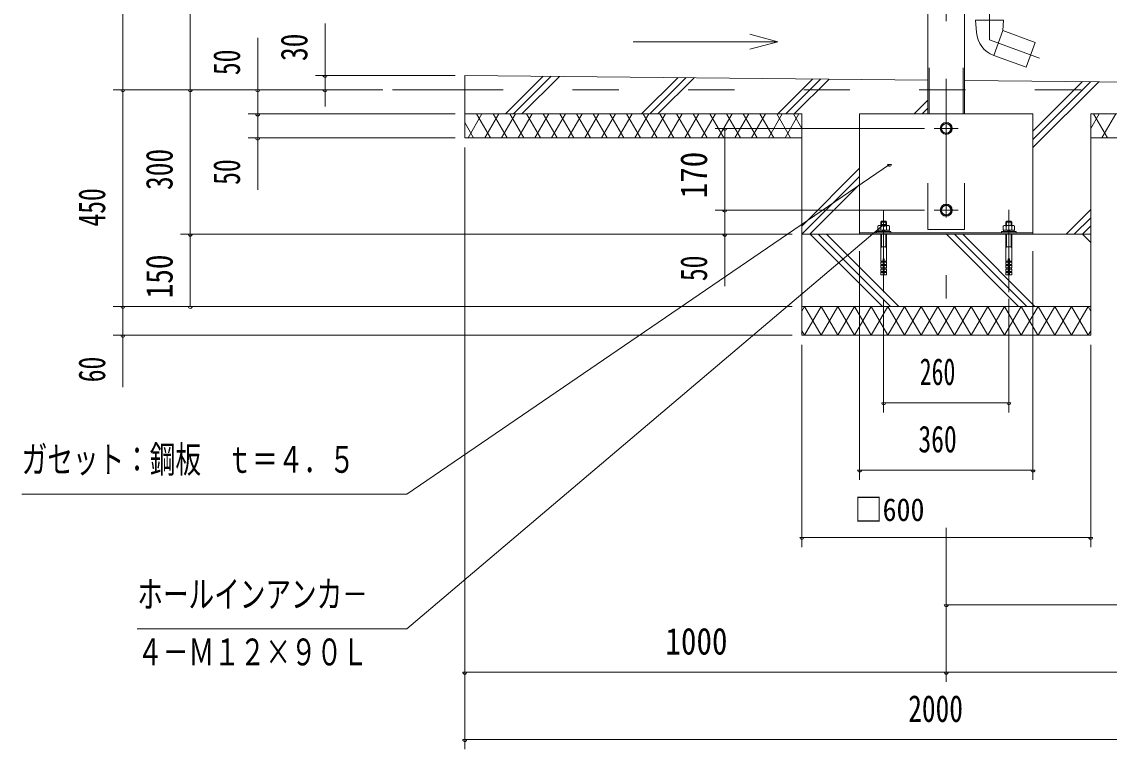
# Model space of a CAD drawing. Units: millimetres, scale not verified, with parts at other scales. Extents: x -23448 to 23452, y -10500 to 10500.
# Drawn here: x 11690 to 17337, y -2830 to 949 of the extents above; entities that cross this region are included whole.
import ezdxf
from ezdxf.enums import TextEntityAlignment as Align

# ---------------------------------------------------------------- set-up
doc = ezdxf.new("R2010")
doc.units = ezdxf.units.MM
doc.header["$LTSCALE"] = 60
doc.linetypes.add('USER2', pattern=[10, 4, -6])
doc.linetypes.add('USER3', pattern=[24, 12, -5, 2, -5])
for name, color, linetype, lineweight in [('0-6_2-0BOLD', 7, 'Continuous', 18), ('0-7_2-1HIDDEN', 3, 'USER2', 18), ('0-8_2-2CENTER', 3, 'USER3', 18), ('0-9_2-4THIN', 4, 'Continuous', 18), ('0-A_2-5DIM', 3, 'Continuous', 18), ('0-B_2-6HATCH', 2, 'Continuous', 18)]:
    doc.layers.add(name, color=color, linetype=linetype, lineweight=lineweight)
doc.styles.add('ＭＳ ゴシック', font='')
doc.styles.get('ＭＳ ゴシック').set_extended_font_data('MS Gothic')

msp = doc.modelspace()

# ---------------------------------------------------------------- linework, layer by layer
at = {"layer": '0-6_2-0BOLD'}
for p, q in [((16395.08, 469.93), (16395.08, 1140.9)), ((16585.84, 1140.9), (16585.84, 469.93)), ((13990.46, 669.93), (13990.46, 344.93)), ((16395.09, 645.88), (13990.47, 669.93)), ((16585.84, 643.98), (18687.08, 622.96)), ((13990.46, 594.93), (13615.45, 594.93)), ((16040.46, -155.07), (16040.46, 469.93)), ((13990.47, 344.93), (15740.46, 344.93)), ((18490.46, 344.93), (17240.46, 344.93)), ((16150.74, -133.56), (16150.74, -112.28)), ((16180.19, -112.28), (16180.19, -133.57)), ((16180.46, -91.57), (16180.46, -109.57)), ((16800.74, -133.56), (16800.74, -112.28)), ((16830.19, -112.28), (16830.19, -133.57)), ((17240.46, -155.07), (15740.46, -155.07)), ((16940.46, -147.07), (16040.46, -147.07)), ((16137.27, -141.07), (16137.27, -133.57)), ((16150.46, -294.06), (16150.46, -155.07)), ((16157.96, -133.56), (16165.46, -141.07)), ((16165.46, -133.57), (16172.96, -141.06)), ((16193.67, -133.57), (16193.66, -141.07)), ((16202.96, -147.07), (16202.96, -141.07)), ((16787.27, -141.07), (16787.26, -133.57)), ((16807.97, -133.56), (16815.46, -141.07)), ((16815.46, -133.57), (16822.96, -141.06)), ((16843.67, -133.57), (16843.66, -141.07)), ((16852.97, -141.07), (16852.97, -147.07)), ((16180.46, -220.97), (16150.46, -220.97)), ((16800.46, -220.97), (16830.46, -220.97)), ((16150.46, -294.06), (16162.46, -294.06)), ((16162.46, -300.06), (16150.46, -300.06)), ((16150.46, -330.06), (16150.46, -318.06)), ((16150.46, -330.06), (16162.46, -330.06)), ((16162.46, -336.06), (16150.46, -336.06)), ((16180.46, -318.06), (16177.46, -312.06)), ((16803.46, -294.06), (16800.46, -300.06)), ((16812.46, -312.06), (16800.46, -312.06)), ((16800.46, -318.06), (16812.46, -318.06)), ((16800.46, -330.06), (16812.46, -330.06)), ((16812.46, -336.06), (16800.46, -336.06)), ((16830.46, -300.06), (16827.46, -294.06)), ((16830.46, -318.06), (16827.46, -312.06)), ((16827.46, -330.06), (16830.46, -336.06)), ((16150.46, -354.06), (16153.46, -348.06)), ((16177.46, -348.06), (16180.46, -354.06)), ((16812.46, -348.06), (16800.46, -348.06)), ((16800.46, -354.06), (16812.46, -354.06)), ((16830.46, -354.06), (16827.46, -348.06)), ((15740.46, -530.07), (17240.46, -530.07))]:
    msp.add_line(p, q, dxfattribs=at)
for points in [[(16737.19, 773.29), (16784.22, 902.49), (16787.97, 957.49), (16642.96, 957.49), (16647.36, 893.01)], [(16784.22, 902.49), (16951.58, 841.58), (16904.56, 712.37), (16737.51, 773.17)], [(18490.46, -530.07), (18490.46, 469.93), (17240.46, 469.93), (17240.46, -680.07), (15740.46, -680.07), (15740.46, 469.93), (13990.47, 469.93)], [(16040.46, 469.93), (16940.46, 469.93), (16940.46, -155.07)], [(16150.47, -109.57), (16150.46, -91.57), (16154.96, -87.07), (16175.96, -87.07), (16180.46, -91.57), (16150.46, -91.57)], [(16830.46, -91.57), (16825.96, -87.07), (16804.96, -87.07), (16800.46, -91.57)], [(16800.47, -109.57), (16800.46, -91.57), (16830.46, -91.57), (16830.46, -109.57)], [(16202.96, -141.07), (16127.96, -141.06), (16127.96, -147.07)], [(16180.46, -155.07), (16180.46, -294.06), (16168.46, -294.06)], [(16852.97, -141.07), (16777.96, -141.06), (16777.96, -147.07)], [(16812.46, -294.06), (16800.46, -294.06), (16800.46, -155.07)], [(16830.46, -155.07), (16830.46, -294.06), (16818.46, -294.06)], [(16168.46, -354.06), (16180.46, -354.06), (16180.46, -366.07), (16168.46, -366.07), (16168.46, -282.06), (16162.46, -282.06), (16162.46, -366.07), (16150.46, -366.07), (16150.46, -354.06), (16162.46, -354.06)], [(16830.46, -366.07), (16818.46, -366.07), (16818.46, -282.06), (16812.46, -282.06), (16812.46, -366.07), (16800.46, -366.07), (16800.46, -354.06), (16803.46, -348.06)], [(16162.46, -312.06), (16150.46, -312.06), (16150.46, -300.06), (16153.46, -294.06)], [(16153.46, -312.06), (16150.46, -318.06), (16162.46, -318.06)], [(16162.46, -348.06), (16150.46, -348.06), (16150.46, -336.06), (16153.46, -330.06)], [(16168.46, -300.06), (16180.46, -300.06), (16177.46, -294.06)], [(16180.46, -300.06), (16180.46, -312.06), (16168.46, -312.06)], [(16168.46, -318.06), (16180.46, -318.06), (16180.46, -330.06), (16168.46, -330.06)], [(16168.46, -336.06), (16180.46, -336.06), (16177.46, -330.06)], [(16180.46, -336.06), (16180.46, -348.06), (16168.46, -348.06)], [(16800.46, -312.06), (16800.46, -300.06), (16812.46, -300.06)], [(16800.46, -330.06), (16800.46, -318.06), (16803.46, -312.06)], [(16800.46, -348.06), (16800.46, -336.06), (16803.46, -330.06)], [(16818.46, -300.06), (16830.46, -300.06), (16830.46, -312.06), (16818.46, -312.06)], [(16818.46, -318.06), (16830.46, -318.06), (16830.46, -330.06), (16818.46, -330.06)], [(16818.46, -336.06), (16830.46, -336.06), (16830.46, -348.06), (16818.46, -348.06)], [(16818.46, -354.06), (16830.46, -354.06), (16830.46, -366.07)]]:
    msp.add_lwpolyline(points, dxfattribs=at)
for points in [[(16515.46, 409.36), (16515.46, 380.49), (16490.47, 366.06), (16465.46, 380.5), (16465.46, 409.36), (16490.46, 423.8)], [(16515.46, -44.51), (16490.47, -58.94), (16465.46, -44.51), (16465.46, -15.64), (16490.46, -1.2), (16515.46, -15.64)], [(16194.91, -133.57), (16136.02, -133.57), (16136.02, -112.28), (16140.72, -109.57), (16190.21, -109.57), (16194.91, -112.28)], [(16844.91, -133.57), (16786.01, -133.57), (16786.01, -112.28), (16790.71, -109.57), (16840.21, -109.57), (16844.91, -112.28)]]:
    msp.add_lwpolyline(points, close=True, dxfattribs=at)
for centre, radius in [((16490.46, 394.93), 31.25), ((16490.46, 394.93), 24.5), ((16490.46, -30.07), 31.25), ((16490.46, -30.07), 24.5)]:
    msp.add_circle(centre, radius, dxfattribs=at)
for centre, radius, start, end in [((16784.54, 902.38), 137.5, 183.90576, 250), ((16143.38, -120.92), 11.35, 49.57169, 90), ((16165.46, -150.9), 41.34, 69.1357, 110.8643), ((16187.55, -120.92), 11.35, 90, 130.43115), ((16793.38, -120.92), 11.35, 49.57169, 90), ((16815.46, -150.9), 41.34, 69.1357, 110.8643), ((16837.55, -120.92), 11.35, 90, 130.43115)]:
    msp.add_arc(centre, radius, start, end, dxfattribs=at)
at = {"layer": '0-7_2-1HIDDEN'}
for p, q in [((16402.08, 469.93), (16402.08, 1140.9)), ((16578.83, 469.93), (16578.83, 1140.9)), ((18990.46, 594.93), (13990.47, 594.93)), ((16585.84, -130.07), (16585.84, 469.93))]:
    msp.add_line(p, q, dxfattribs=at)
msp.add_lwpolyline([(16585.84, -130.07), (16395.09, -130.07), (16395.09, 469.93)], dxfattribs=at)
at = {"layer": '0-8_2-2CENTER'}
for p, q in [((16490.46, 4971.62), (16490.46, -718.2)), ((16974.83, 759.95), (16715.46, 854.36)), ((16427.96, 394.93), (16552.96, 394.93)), ((16165.46, -455.32), (16165.46, -27.89)), ((16427.96, -30.07), (16552.96, -30.07)), ((16815.46, -455.32), (16815.46, -27.89))]:
    msp.add_line(p, q, dxfattribs=at)
msp.add_lwpolyline([(16715.46, 854.36), (16715.46, 3730.02), (19065.46, 4585.36), (19065.46, 4925.94)], dxfattribs=at)
at = {"layer": '0-9_2-4THIN'}
for p, q in [((16153.46, -109.57), (16153.46, -88.56)), ((16177.46, -88.56), (16177.46, -109.57)), ((16803.46, -109.57), (16803.46, -88.56)), ((16827.46, -88.56), (16827.46, -109.57))]:
    msp.add_line(p, q, dxfattribs=at)
for points in [[(16150.46, -226.17), (16153.47, -220.97), (16153.46, -155.07)], [(16177.46, -155.07), (16177.46, -220.97), (16180.46, -226.17)], [(16803.47, -155.07), (16803.47, -220.97), (16800.46, -226.17)], [(16830.46, -226.17), (16827.46, -220.97), (16827.46, -155.07)]]:
    msp.add_lwpolyline(points, dxfattribs=at)
at = {"layer": '0-A_2-5DIM'}
for p, q in [((12215.45, 5977.43), (12215.45, -950.06)), ((12565.45, -530.06), (12565.45, 5977.43)), ((13265.45, 507.96), (13265.45, 939.93)), ((12915.45, 864.93), (12915.45, 74.93)), ((15470.57, 883.75), (15615.46, 844.93)), ((13940.46, 669.93), (13215.45, 669.93)), ((13275.45, 669.93), (13255.45, 669.93)), ((13565.45, 594.93), (12165.45, 594.93)), ((12225.45, 594.93), (12205.45, 594.93)), ((12575.45, 594.93), (12555.45, 594.93)), ((12925.45, 594.93), (12905.45, 594.93)), ((13275.45, 594.93), (13255.45, 594.93)), ((12865.45, 469.93), (13940.46, 469.93)), ((12925.45, 469.93), (12905.45, 469.93)), ((12865.45, 344.93), (13940.46, 344.93)), ((12925.45, 344.93), (12905.45, 344.93)), ((16377.96, 394.93), (15290.46, 394.93)), ((15350.46, 394.93), (15330.46, 394.93)), ((15340.46, 394.93), (15340.46, -425.07)), ((13990.47, 294.93), (13990.47, -2830.07)), ((16205.6, 207.69), (16185.6, 207.69)), ((15290.46, -30.07), (16377.96, -30.07)), ((15350.46, -30.07), (15330.46, -30.07)), ((16176.95, -104.7), (16156.95, -104.7)), ((15690.46, -155.07), (12515.45, -155.07)), ((12575.45, -155.07), (12555.45, -155.07)), ((15350.46, -155.07), (15330.46, -155.07)), ((16040.46, -243.53), (16040.46, -1430.07)), ((16940.46, -1430.07), (16940.46, -243.53)), ((16165.46, -1080.07), (16165.46, -489.99)), ((16815.46, -489.99), (16815.46, -1080.07)), ((15690.46, -530.06), (12165.45, -530.06)), ((12225.45, -530.06), (12205.45, -530.06)), ((12575.45, -530.06), (12555.45, -530.06)), ((12165.45, -680.06), (15690.46, -680.06)), ((12225.45, -680.06), (12205.45, -680.06)), ((15740.46, -730.07), (15740.46, -1780.07)), ((17240.46, -1780.07), (17240.46, -730.06)), ((16175.46, -1030.07), (16155.46, -1030.07)), ((16815.46, -1030.07), (16165.46, -1030.07)), ((16825.46, -1030.07), (16805.46, -1030.07)), ((16050.46, -1380.07), (16030.46, -1380.07)), ((16040.46, -1380.07), (16940.46, -1380.07)), ((16950.46, -1380.07), (16930.46, -1380.07)), ((16490.46, -2480.07), (16490.46, -1680.07)), ((15750.46, -1730.07), (15730.46, -1730.07)), ((15740.46, -1730.07), (17240.46, -1730.07)), ((17250.46, -1730.07), (17230.46, -1730.07)), ((16500.46, -2080.07), (16480.46, -2080.07)), ((19382.96, -2080.07), (16490.46, -2080.07)), ((14000.46, -2430.07), (13980.46, -2430.07)), ((18990.46, -2430.07), (13990.47, -2430.07)), ((16500.46, -2430.07), (16480.46, -2430.07)), ((14000.46, -2780.07), (13980.46, -2780.07)), ((13990.47, -2780.07), (18990.46, -2780.07))]:
    msp.add_line(p, q, dxfattribs=at)
for points in [[(14865.46, 844.93), (15615.46, 844.93), (15470.57, 806.11)], [(11690.46, -1505.07), (13690.46, -1505.07), (16195.6, 207.69)], [(16166.95, -104.7), (13690.46, -2205.07), (12290.46, -2205.07)]]:
    msp.add_lwpolyline(points, dxfattribs=at)
for centre in [(13265.45, 669.93), (12215.45, 594.93), (12565.45, 594.93), (12915.45, 594.93), (13265.45, 594.93), (12915.45, 469.93), (12915.45, 344.93), (15340.46, 394.93), (16195.6, 207.69), (15340.46, -30.07), (16166.95, -104.7), (12565.45, -155.07), (15340.46, -155.07), (12215.45, -530.06), (12565.45, -530.06), (12215.45, -680.06), (16165.46, -1030.07), (16815.46, -1030.07), (16040.46, -1380.07), (16940.46, -1380.07), (15740.46, -1730.07), (17240.46, -1730.07), (16490.46, -2080.07), (13990.46, -2430.07), (16490.46, -2430.07), (13990.46, -2780.07)]:
    msp.add_arc(centre, 10, 180, 0, dxfattribs=at)
at = {"layer": '0-B_2-6HATCH'}
for p, q in [((14201.72, 469.93), (14397.65, 665.86)), ((14439.65, 665.44), (14244.14, 469.93)), ((14286.57, 469.93), (14481.66, 665.02)), ((14908.82, 469.93), (15097.75, 658.86)), ((15139.76, 658.44), (14951.25, 469.93)), ((14993.68, 469.93), (15181.76, 658.02)), ((15615.93, 469.93), (15797.85, 651.86)), ((15839.86, 651.44), (15658.36, 469.93)), ((15700.78, 469.93), (15881.87, 651.02)), ((17198.07, 637.85), (16940.46, 380.25)), ((16940.46, 337.82), (17240.07, 637.43)), ((17282.08, 637.01), (16940.46, 295.4)), ((16395.08, 541.98), (16323.04, 469.93)), ((13990.46, 464.8), (13993.42, 469.93)), ((14080.02, 469.93), (14007.85, 344.93)), ((14123.32, 344.93), (14051.16, 469.93)), ((14166.63, 469.93), (14094.46, 344.93)), ((14209.93, 344.93), (14137.76, 469.93)), ((14253.23, 469.93), (14181.06, 344.93)), ((14296.53, 344.93), (14224.36, 469.93)), ((14339.83, 469.93), (14267.66, 344.93)), ((14383.13, 344.93), (14310.96, 469.93)), ((14426.43, 469.93), (14354.27, 344.93)), ((14469.74, 344.93), (14397.57, 469.93)), ((14513.04, 469.93), (14440.87, 344.93)), ((14556.34, 344.93), (14484.17, 469.93)), ((14599.64, 469.93), (14527.47, 344.93)), ((14642.94, 344.93), (14570.77, 469.93)), ((14686.24, 469.93), (14614.07, 344.93)), ((14729.54, 344.93), (14657.38, 469.93)), ((14772.85, 469.93), (14700.68, 344.93)), ((14816.15, 344.93), (14743.98, 469.93)), ((14859.45, 469.93), (14787.28, 344.93)), ((14902.75, 344.93), (14830.58, 469.93)), ((14946.05, 469.93), (14873.88, 344.93)), ((14989.35, 344.93), (14917.18, 469.93)), ((15032.65, 469.93), (14960.48, 344.93)), ((15075.95, 344.93), (15003.79, 469.93)), ((15119.26, 469.93), (15047.08, 344.93)), ((15162.55, 344.93), (15090.39, 469.93)), ((15205.86, 469.93), (15133.69, 344.93)), ((15249.16, 344.93), (15176.99, 469.93)), ((15292.46, 469.93), (15220.29, 344.93)), ((15335.76, 344.93), (15263.59, 469.93)), ((15379.06, 469.93), (15306.9, 344.93)), ((15422.36, 344.93), (15350.19, 469.93)), ((15465.66, 469.93), (15393.5, 344.93)), ((15508.97, 344.93), (15436.8, 469.93)), ((15552.27, 469.93), (15480.1, 344.93)), ((15595.57, 344.93), (15523.4, 469.93)), ((15638.87, 469.93), (15566.7, 344.93)), ((15610, 469.93), (15682.17, 344.93)), ((15653.3, 344.93), (15725.47, 469.93)), ((15740.46, 393.97), (15696.61, 469.93)), ((16365.46, 469.93), (16395.08, 499.55)), ((17240.46, 393.97), (17284.32, 469.93)), ((17255.45, 469.93), (17327.62, 344.93)), ((17298.75, 344.93), (17370.92, 469.93)), ((14036.73, 344.93), (13990.46, 425.06)), ((15739.91, 344.93), (15740.46, 345.89)), ((17241.02, 344.93), (17240.46, 345.89)), ((16040.46, 187.36), (15740.46, -112.64)), ((15740.46, -155.07), (16040.46, 144.93)), ((16040.46, 102.5), (15782.89, -155.07)), ((17112.25, -155.07), (17240.46, -26.86)), ((17240.46, -69.29), (17154.68, -155.07)), ((17197.1, -155.07), (17240.46, -111.71)), ((15783.82, -155.07), (16158.82, -530.07)), ((16201.25, -530.07), (15826.25, -155.07)), ((15868.67, -155.07), (16243.68, -530.07)), ((16490.93, -155.07), (16865.93, -530.07)), ((16908.36, -530.07), (16533.36, -155.07)), ((16575.78, -155.07), (16950.78, -530.07)), ((17240.46, -197.5), (17198.04, -155.07)), ((15740.46, -656.03), (15754.34, -680.07))]:
    msp.add_line(p, q, dxfattribs=at)
for points in [[(15840.94, -680.07), (15754.34, -530.07), (15740.46, -554.11)], [(15754.34, -680.07), (15840.94, -530.07), (15927.55, -680.07), (16014.15, -530.07), (16100.75, -680.07), (16187.35, -530.07), (16273.96, -680.07), (16360.56, -530.07), (16447.16, -680.07), (16533.76, -530.07), (16620.36, -680.07), (16706.97, -530.07), (16793.57, -680.07)], [(16533.76, -680.07), (16447.16, -530.07), (16360.56, -680.07), (16273.96, -530.07), (16187.35, -680.07), (16100.75, -530.07), (16014.15, -680.07), (15927.55, -530.07), (15840.94, -680.07)], [(16706.97, -680.07), (16620.36, -530.07), (16533.77, -680.07)], [(16880.17, -680.07), (16793.57, -530.07), (16706.97, -680.07)], [(16793.57, -680.07), (16880.18, -530.07), (16966.77, -680.07)], [(17053.38, -680.07), (16966.78, -530.07), (16880.18, -680.07)], [(16966.78, -680.07), (17053.38, -530.07), (17139.98, -680.07)], [(17240.46, -656.03), (17226.58, -680.07), (17139.98, -530.07), (17053.38, -680.07)], [(17139.98, -680.07), (17226.58, -530.07), (17240.46, -554.11)]]:
    msp.add_lwpolyline(points, dxfattribs=at)

# ---------------------------------------------------------------- texts
at = {"layer": '0-A_2-5DIM', "color": 7, "style": 'ＭＳ ゴシック'}
for s, width, p in [('30', 0.75, (13215.45, 744.85)), ('50', 0.7, (12865.45, 671.56)), ('300', 0.75, (12515.45, 74.97)), ('50', 0.7, (12865.45, 101.56)), ('170', 0.85, (15290.46, 31.7)), ('450', 0.7, (12165.45, -114.97)), ('150', 0.8, (12515.45, -487.94)), ('50', 0.7, (15290.46, -398.44)), ('60', 0.7, (12165.45, -923.86))]:
    msp.add_text(s, height=139.3, rotation=90, dxfattribs=dict(at, width=width)).set_placement(p, align=Align.BOTTOM_LEFT)
for s, height, width, p in [('260', 139.3, 0.65, (16352.8, -980.07)), ('360', 139.3, 0.7, (16345.91, -1330.07)), ('ガセット：鋼板\u3000ｔ＝４．５', 139.3, 0.7, (11690.43, -1436.05)), ('□600', 118.4, 0.9, (16014.42, -1680.07)), ('ホールインアンカ－', 139.3, 0.7, (12290.44, -2136.04)), ('1000', 139.3, 0.85, (15032.49, -2380.07)), ('４－Ｍ１２×９０Ｌ', 139.3, 0.7, (12290.44, -2436.04)), ('2000', 139.3, 0.75, (16292.94, -2730.07))]:
    msp.add_text(s, height=height, dxfattribs=dict(at, width=width)).set_placement(p, align=Align.BOTTOM_LEFT)

doc.saveas('drawing.dxf')
